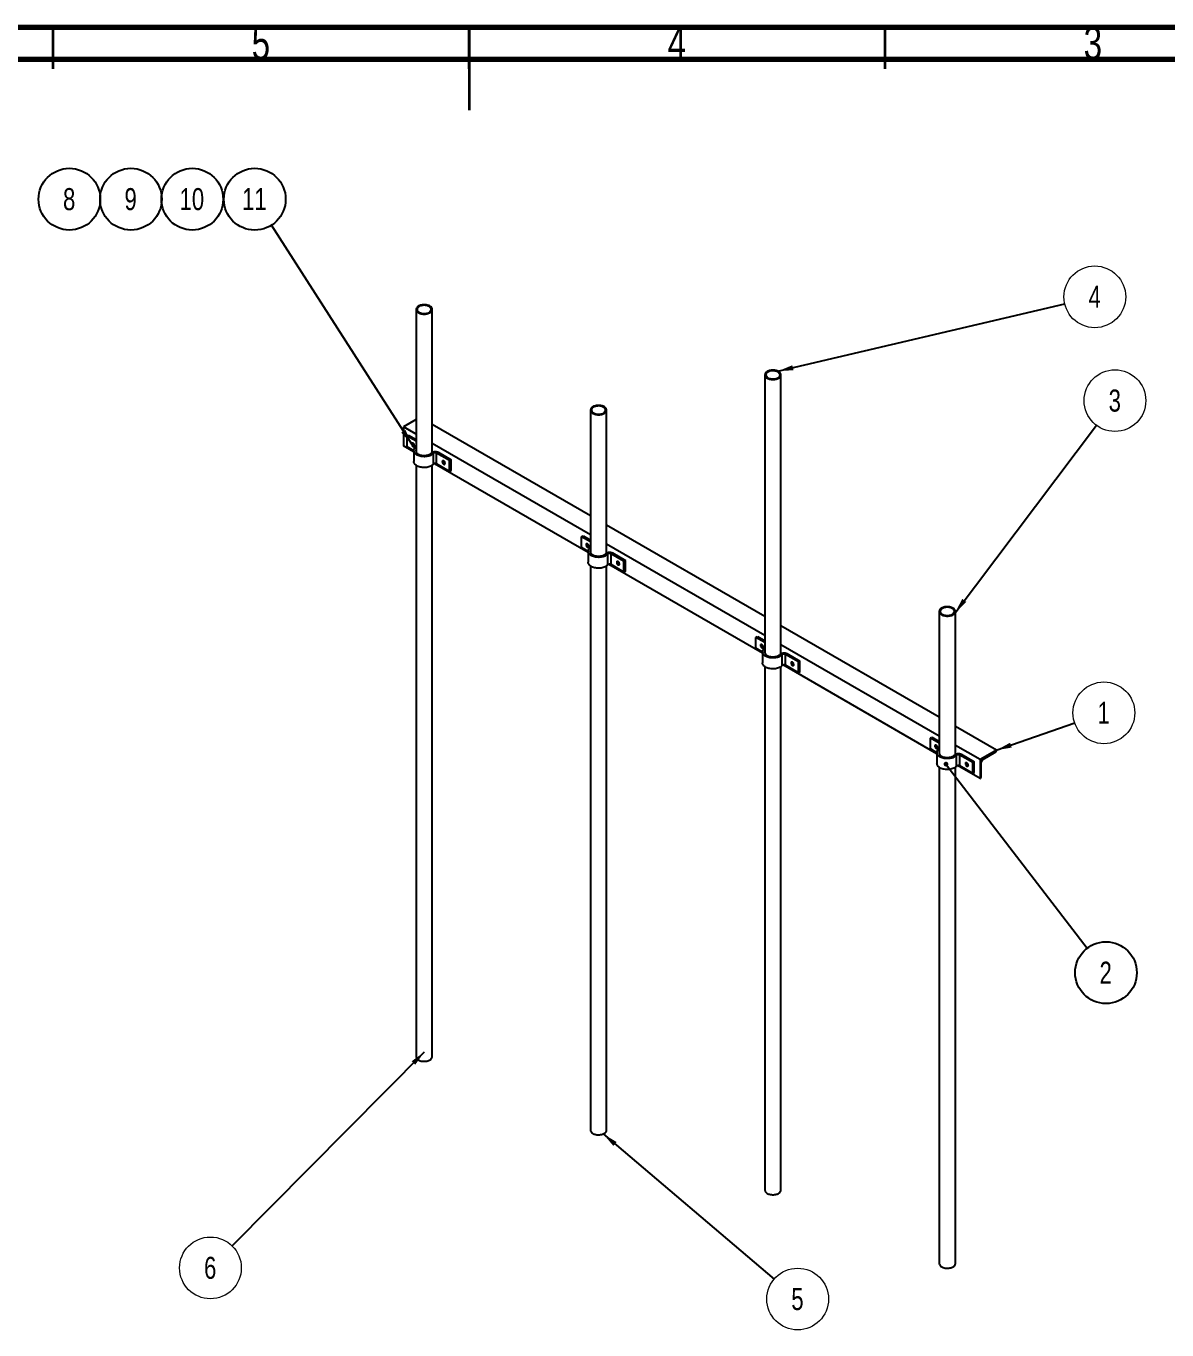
# Model space of a CAD drawing. Header units: millimetres. Extents: x 122 to 2816, y -707 to 556.
# Drawn here: x 2087.4 to 2224.5, y -573.9 to -417.2 of the extents above; entities that cross this region are included whole.
import ezdxf

# ---------------------------------------------------------------- set-up
doc = ezdxf.new("R2010")
doc.units = ezdxf.units.MM
doc.layers.add('FORMAT', color=7, linetype='Continuous')
doc.styles.add('SLDTEXTSTYLE7', font='TXT', dxfattribs={"width": 0.75})
doc.dimstyles.new('SLDDIMSTYLE0', dxfattribs={"dimtxt": 2.5, "dimasz": 1.852083, "dimexe": 0, "dimexo": 0.625, "dimgap": 0, "dimtad": 1, "dimdec": 0, "dimrnd": 1e-09, "dimtxsty": 'Standard', "dimsah": 1, "dimcen": 2.5, "dimazin": 3, "dimtfac": 1.852083, "dimtdec": 0, "dimtmove": 0, "dimatfit": 3, "dimfrac": 2})
doc.dimstyles.new('SLDDIMSTYLE1', dxfattribs={"dimtxt": 2.5, "dimasz": 0.569872, "dimexe": 0, "dimexo": 0.625, "dimgap": 0, "dimtad": 1, "dimdec": 0, "dimrnd": 1e-09, "dimtxsty": 'Standard', "dimblk1": 'DOT', "dimblk2": 'DOT', "dimsah": 1, "dimcen": 2.5, "dimazin": 3, "dimtfac": 0.569872, "dimtdec": 0, "dimtmove": 0, "dimatfit": 3, "dimldrblk": 'DOT', "dimfrac": 2})

# ---------------------------------------------------------------- blocks, each defined once
blk = doc.blocks.new('SW_NOTE_0_193')
at = {"color": 0, "linetype": 'Continuous', "lineweight": 0}
blk.add_circle((3.61, 0.85), 3.71, dxfattribs=at)
at = {"color": 0, "linetype": 'Continuous', "lineweight": 0, "insert": (3.59, 2.18), "char_height": 2.65, "attachment_point": 2, "style": 'SLDTEXTSTYLE7'}
blk.add_mtext('4', dxfattribs=at)
blk = doc.blocks.new('SW_NOTE_0_194')
at = {"color": 0, "linetype": 'Continuous', "lineweight": 0}
blk.add_circle((2.23, 2.96), 3.71, dxfattribs=at)
at = {"color": 0, "linetype": 'Continuous', "lineweight": 0, "insert": (2.21, 4.29), "char_height": 2.65, "attachment_point": 2, "style": 'SLDTEXTSTYLE7'}
blk.add_mtext('3', dxfattribs=at)
blk = doc.blocks.new('SW_NOTE_0_195')
at = {"color": 0, "linetype": 'Continuous', "lineweight": 0}
blk.add_circle((3.5, 1.22), 3.71, dxfattribs=at)
at = {"color": 0, "linetype": 'Continuous', "lineweight": 0, "insert": (3.48, 2.55), "char_height": 2.65, "attachment_point": 2, "style": 'SLDTEXTSTYLE7'}
blk.add_mtext('1', dxfattribs=at)
blk = doc.blocks.new('SW_NOTE_0_196')
at = {"color": 0, "linetype": 'Continuous', "lineweight": 0}
blk.add_circle((2.83, -2.4), 3.71, dxfattribs=at)
at = {"color": 0, "linetype": 'Continuous', "lineweight": 0, "insert": (2.8, -1.07), "char_height": 2.65, "attachment_point": 2, "style": 'SLDTEXTSTYLE7'}
blk.add_mtext('5', dxfattribs=at)
blk = doc.blocks.new('SW_NOTE_0_197')
at = {"color": 0, "linetype": 'Continuous', "lineweight": 0}
blk.add_circle((-2.61, -2.64), 3.71, dxfattribs=at)
at = {"color": 0, "linetype": 'Continuous', "lineweight": 0, "insert": (-2.64, -1.31), "char_height": 2.65, "attachment_point": 2, "style": 'SLDTEXTSTYLE7'}
blk.add_mtext('6', dxfattribs=at)
blk = doc.blocks.new('SW_NOTE_0_198')
at = {"layer": 'FORMAT', "color": 0}
blk.add_circle((-2, 3.12), 3.71, dxfattribs=at)
at = {"layer": 'FORMAT', "color": 0, "insert": (-2.05, 4.45), "char_height": 2.646, "attachment_point": 2, "style": 'SLDTEXTSTYLE7'}
blk.add_mtext('11', dxfattribs=at)
blk = doc.blocks.new('SW_NOTE_0_199')
at = {"layer": 'FORMAT', "color": 0}
blk.add_circle((2.26, -2.94), 3.71, dxfattribs=at)
at = {"layer": 'FORMAT', "color": 0, "insert": (2.23, -1.62), "char_height": 2.65, "attachment_point": 2, "style": 'SLDTEXTSTYLE7'}
blk.add_mtext('2', dxfattribs=at)
blk = doc.blocks.new('_Dot')
at = {"color": 0, "linetype": 'ByBlock', "lineweight": -2}
blk.add_line((-0.5, 0), (-1, 0), dxfattribs=at)
at = {"color": 0, "linetype": 'ByBlock', "const_width": 0.5}
blk.add_lwpolyline([(-0.25, 0, 1), (0.25, 0, 1)], format="xyb", close=True, dxfattribs=at)
blk = doc.blocks.new('SW_NOTE_0_200')
at = {"layer": 'FORMAT', "color": 0}
blk.add_circle((1.95, 2.08), 3.71, dxfattribs=at)
at = {"layer": 'FORMAT', "color": 0, "insert": (1.9, 3.41), "char_height": 2.646, "attachment_point": 2, "style": 'SLDTEXTSTYLE7'}
blk.add_mtext('10', dxfattribs=at)
blk = doc.blocks.new('SW_NOTE_0_201')
at = {"layer": 'FORMAT', "color": 0}
blk.add_circle((0.98, 2.08), 3.71, dxfattribs=at)
at = {"layer": 'FORMAT', "color": 0, "insert": (0.95, 3.41), "char_height": 2.65, "attachment_point": 2, "style": 'SLDTEXTSTYLE7'}
blk.add_mtext('9', dxfattribs=at)
blk = doc.blocks.new('SW_NOTE_0_202')
at = {"layer": 'FORMAT', "color": 0}
blk.add_circle((0.98, 2.08), 3.71, dxfattribs=at)
at = {"layer": 'FORMAT', "color": 0, "insert": (0.95, 3.41), "char_height": 2.65, "attachment_point": 2, "style": 'SLDTEXTSTYLE7'}
blk.add_mtext('8', dxfattribs=at)

msp = doc.modelspace()

# ---------------------------------------------------------------- linework, layer by layer
at = {"color": 7, "linetype": 'Continuous', "lineweight": 70}
for p, q in [((1940.620895, -417.277351), (2340.620895, -417.277351)), ((1945.620895, -421.143826), (2335.023367, -421.143826))]:
    msp.add_line(p, q, dxfattribs=at)
at = {"color": 7, "linetype": 'Continuous', "lineweight": 35}
for p, q in [((2090.620895, -422.277351), (2090.620895, -417.277351)), ((2140.620895, -417.276351), (2140.620895, -427.278351)), ((2140.620895, -422.277351), (2140.620895, -417.277351)), ((2190.620895, -422.277351), (2190.620895, -417.277351))]:
    msp.add_line(p, q, dxfattribs=at)
at = {"color": 7, "linetype": 'Continuous', "lineweight": 25}
for p, q in [((2134.242332, -451.214463), (2134.242332, -468.347765)), ((2136.174332, -468.393001), (2136.174332, -451.214463)), ((2176.159622, -459.081984), (2176.159622, -492.546102)), ((2178.091622, -492.591337), (2178.091622, -459.081984)), ((2155.200977, -463.313632), (2155.200977, -480.446934)), ((2157.132977, -480.492169), (2157.132977, -463.313632)), ((2134.242332, -464.445431), (2132.719316, -465.32465)), ((2134.242332, -466.203868), (2132.719316, -465.32465)), ((2132.719316, -465.32465), (2132.719316, -467.610964)), ((2155.200977, -476.017093), (2136.174332, -465.033245)), ((2133.171864, -466.435071), (2133.34157, -466.337102)), ((2134.242332, -467.053039), (2133.171864, -466.435071)), ((2133.171864, -467.741536), (2133.171864, -466.435071)), ((2133.34157, -466.337102), (2134.242332, -466.857101)), ((2133.968332, -468.332005), (2132.719316, -467.610964)), ((2133.968332, -468.201327), (2133.171864, -467.741536)), ((2133.968332, -468.198512), (2133.968332, -469.504978)), ((2155.200977, -478.303036), (2136.174332, -467.319188)), ((2136.322121, -469.819626), (2136.322121, -468.51316)), ((2138.263033, -469.37414), (2136.707398, -468.476091)), ((2136.707398, -469.782556), (2136.707398, -468.476091)), ((2136.877104, -468.378122), (2138.432739, -469.276171)), ((2134.242332, -469.953796), (2134.242332, -541.033953)), ((2136.174332, -541.033953), (2136.174332, -469.953796)), ((2154.926977, -480.431174), (2136.434199, -469.75552)), ((2138.263033, -470.680605), (2136.707398, -469.782556)), ((2138.432739, -469.276171), (2138.263033, -469.37414)), ((2138.263033, -470.680605), (2138.263033, -469.37414)), ((2138.432739, -470.582636), (2138.432739, -469.276171)), ((2138.432739, -470.582636), (2138.263033, -470.680605)), ((2176.159622, -488.116262), (2157.132977, -477.132413)), ((2154.130509, -478.534239), (2154.300215, -478.43627)), ((2155.200977, -479.152207), (2154.130509, -478.534239)), ((2154.130509, -479.840704), (2154.130509, -478.534239)), ((2154.300215, -478.43627), (2155.200977, -478.956269)), ((2176.159622, -490.402204), (2157.132977, -479.418356)), ((2154.926977, -480.300495), (2154.130509, -479.840704)), ((2154.926977, -480.297681), (2154.926977, -481.604146)), ((2157.280766, -481.918794), (2157.280766, -480.612329)), ((2159.221678, -481.473308), (2157.666043, -480.575259)), ((2157.666043, -481.881725), (2157.666043, -480.575259)), ((2157.835749, -480.47729), (2159.391384, -481.375339)), ((2155.200977, -482.052964), (2155.200977, -549.866958)), ((2157.132977, -549.866958), (2157.132977, -482.052964)), ((2175.885622, -492.530342), (2157.392844, -481.854688)), ((2159.221678, -482.779774), (2157.666043, -481.881725)), ((2159.391384, -481.375339), (2159.221678, -481.473308)), ((2159.221678, -482.779774), (2159.221678, -481.473308)), ((2159.391384, -482.681805), (2159.221678, -482.779774)), ((2159.391384, -482.681805), (2159.391384, -481.375339)), ((2197.118267, -487.511968), (2197.118267, -504.64527)), ((2199.050267, -504.690505), (2199.050267, -487.511968)), ((2197.118267, -500.21543), (2178.091622, -489.231582)), ((2175.089154, -490.633407), (2175.25886, -490.535438)), ((2176.159622, -491.251375), (2175.089154, -490.633407)), ((2175.089154, -491.939873), (2175.089154, -490.633407)), ((2175.885622, -492.399663), (2175.089154, -491.939873)), ((2175.25886, -490.535438), (2176.159622, -491.055437)), ((2197.118267, -502.501373), (2178.091622, -491.517524)), ((2175.885622, -492.396849), (2175.885622, -493.703314)), ((2178.239411, -494.017962), (2178.239411, -492.711497)), ((2180.180323, -493.572476), (2178.624688, -492.674428)), ((2178.624688, -493.980893), (2178.624688, -492.674428)), ((2178.794394, -492.576459), (2180.350029, -493.474507)), ((2180.350029, -493.474507), (2180.180323, -493.572476)), ((2180.180323, -494.878942), (2180.180323, -493.572476)), ((2180.350029, -494.780973), (2180.350029, -493.474507)), ((2176.159622, -494.152132), (2176.159622, -557.066881)), ((2178.091622, -557.066881), (2178.091622, -494.152132)), ((2196.844267, -504.62951), (2178.351489, -493.953857)), ((2180.180323, -494.878942), (2178.624688, -493.980893)), ((2180.350029, -494.780973), (2180.180323, -494.878942)), ((2203.99568, -504.185676), (2199.050267, -501.33075)), ((2196.047799, -502.732575), (2196.217505, -502.634606)), ((2197.118267, -503.350543), (2196.047799, -502.732575)), ((2196.047799, -504.039041), (2196.047799, -502.732575)), ((2196.217505, -502.634606), (2197.118267, -503.154605)), ((2196.844267, -504.498832), (2196.047799, -504.039041)), ((2196.844267, -504.496017), (2196.844267, -505.802482)), ((2202.015781, -505.328647), (2199.050267, -503.616692)), ((2203.99568, -504.185676), (2202.015781, -505.328647)), ((2202.355192, -505.296017), (2203.910827, -504.397968)), ((2203.99568, -504.250999), (2203.99568, -504.185676)), ((2199.198056, -506.11713), (2199.198056, -504.810665)), ((2202.015781, -507.614961), (2199.310134, -506.053025)), ((2201.138968, -505.671645), (2199.583333, -504.773596)), ((2199.583333, -506.080061), (2199.583333, -504.773596)), ((2201.138968, -506.97811), (2199.583333, -506.080061)), ((2199.753039, -504.675627), (2201.308674, -505.573676)), ((2201.308674, -505.573676), (2201.138968, -505.671645)), ((2201.138968, -506.97811), (2201.138968, -505.671645)), ((2201.308674, -506.880141), (2201.308674, -505.573676)), ((2202.015781, -505.328647), (2202.015781, -507.614961)), ((2202.157202, -507.435336), (2202.157202, -505.638946)), ((2197.118267, -506.2513), (2197.118267, -565.899886)), ((2199.050267, -565.899886), (2199.050267, -506.2513)), ((2201.308674, -506.880141), (2201.138968, -506.97811)), ((2202.015781, -507.614961), (2202.072349, -507.582305))]:
    msp.add_line(p, q, dxfattribs=at)
at = {"color": 7, "linetype": 'Continuous', "lineweight": 25, "flags": 128}
for points in [[(2135.193376, -451.772057), (2135.30991, -451.769032), (2135.424962, -451.75792), (2135.536856, -451.738884), (2135.643958, -451.7122), (2135.744709, -451.678258), (2135.837637, -451.637553), (2135.921389, -451.590678), (2135.994743, -451.538318), (2136.05663, -451.481235), (2136.106146, -451.420261), (2136.14257, -451.356287), (2136.165371, -451.290244), (2136.174216, -451.223097), (2136.168976, -451.155824), (2136.149728, -451.089405), (2136.116753, -451.024811), (2136.07053, -450.962982), (2136.011735, -450.90482), (2135.941224, -450.851173), (2135.860026, -450.802824), (2135.769325, -450.760478), (2135.670443, -450.724751), (2135.564823, -450.696166), (2135.454004, -450.675139), (2135.339603, -450.661976), (2135.223287, -450.65687), (2135.106754, -450.659895), (2134.991701, -450.671007), (2134.879808, -450.690043), (2134.772705, -450.716727), (2134.671955, -450.750669), (2134.579026, -450.791374), (2134.495274, -450.838249), (2134.42192, -450.890609), (2134.360034, -450.947692), (2134.310518, -451.008666), (2134.274094, -451.07264), (2134.251293, -451.138682), (2134.242448, -451.20583), (2134.247687, -451.273103), (2134.266935, -451.339522), (2134.299911, -451.404116), (2134.346134, -451.465945), (2134.404929, -451.524107), (2134.47544, -451.577754), (2134.556638, -451.626103), (2134.647339, -451.668449), (2134.746221, -451.704175), (2134.851841, -451.732761), (2134.96266, -451.753788), (2135.077061, -451.76695), (2135.193376, -451.772057)], [(2135.195092, -451.708101), (2135.304548, -451.705025), (2135.412424, -451.693895), (2135.516949, -451.674892), (2135.616407, -451.64833), (2135.709164, -451.614643), (2135.793697, -451.574385), (2135.868619, -451.528217), (2135.932699, -451.476897), (2135.984884, -451.421269), (2136.024319, -451.362244), (2136.050355, -451.300793), (2136.062566, -451.237925), (2136.060749, -451.174671), (2136.044936, -451.11207), (2136.015386, -451.051151), (2135.972585, -450.992914), (2135.917234, -450.938314), (2135.850243, -450.888249), (2135.772712, -450.84354), (2135.685914, -450.804922), (2135.591274, -450.773028), (2135.490346, -450.748383), (2135.384787, -450.73139), (2135.276331, -450.72233), (2135.166758, -450.721351), (2135.057868, -450.728468), (2134.951449, -450.743566), (2134.849248, -450.766395), (2134.752943, -450.796582), (2134.664115, -450.833631), (2134.584223, -450.876933), (2134.514579, -450.925777), (2134.456327, -450.979361), (2134.410422, -451.036805), (2134.37762, -451.097167), (2134.358457, -451.159455), (2134.353249, -451.222646), (2134.362082, -451.285703), (2134.38481, -451.34759), (2134.421061, -451.40729), (2134.470238, -451.463825), (2134.531535, -451.516266), (2134.603945, -451.56375), (2134.686278, -451.6055), (2134.777184, -451.640828), (2134.87517, -451.669156), (2134.978625, -451.690018), (2135.085853, -451.703071), (2135.195092, -451.708101)], [(2176.531295, -459.521607), (2176.62742, -459.559757), (2176.730811, -459.590941), (2176.839959, -459.614703), (2176.953273, -459.630696), (2177.0691, -459.638688), (2177.185751, -459.638562), (2177.301525, -459.63032), (2177.414734, -459.614082), (2177.523727, -459.590085), (2177.626915, -459.558678), (2177.722793, -459.52032), (2177.809963, -459.475571), (2177.887154, -459.425082), (2177.95324, -459.369589), (2178.007257, -459.309903), (2178.048418, -459.246893), (2178.076123, -459.181479), (2178.089967, -459.114613), (2178.089749, -459.047272), (2178.075471, -458.980437), (2178.047343, -458.915083), (2178.005774, -458.852162), (2177.951371, -458.792593), (2177.884926, -458.737244), (2177.807408, -458.686922), (2177.719949, -458.642361), (2177.623823, -458.60421), (2177.520433, -458.573027), (2177.411285, -458.549265), (2177.297971, -458.533271), (2177.182144, -458.525279), (2177.065493, -458.525405), (2176.949719, -458.533647), (2176.83651, -458.549885), (2176.727516, -458.573883), (2176.624328, -458.605289), (2176.52845, -458.643647), (2176.44128, -458.688397), (2176.36409, -458.738886), (2176.298004, -458.794378), (2176.243987, -458.854064), (2176.202826, -458.917074), (2176.175121, -458.982489), (2176.161277, -459.049354), (2176.161495, -459.116695), (2176.175772, -459.18353), (2176.203901, -459.248885), (2176.24547, -459.311805), (2176.299873, -459.371374), (2176.366318, -459.426723), (2176.443835, -459.477046), (2176.531295, -459.521607)], [(2176.599464, -459.471182), (2176.689996, -459.506829), (2176.787682, -459.535499), (2176.890916, -459.556724), (2176.998005, -459.570152), (2177.107188, -459.575565), (2177.216675, -459.572874), (2177.324666, -459.562122), (2177.429389, -459.543486), (2177.529125, -459.517273), (2177.622234, -459.483912), (2177.70719, -459.443951), (2177.782596, -459.398047), (2177.847214, -459.346953), (2177.899984, -459.291508), (2177.940039, -459.232623), (2177.966722, -459.171264), (2177.979593, -459.10844), (2177.978442, -459.045181), (2177.963288, -458.982526), (2177.93438, -458.921504), (2177.892192, -458.863118), (2177.837416, -458.808325), (2177.770953, -458.758026), (2177.693894, -458.713046), (2177.607504, -458.674124), (2177.513201, -458.641899), (2177.412534, -458.6169), (2177.307156, -458.599538), (2177.198798, -458.590098), (2177.089237, -458.588734), (2176.980274, -458.59547), (2176.873698, -458.610194), (2176.771259, -458.632665), (2176.674638, -458.662513), (2176.585422, -458.69925), (2176.505076, -458.742271), (2176.43492, -458.79087), (2176.376104, -458.844249), (2176.329596, -458.901531), (2176.296159, -458.961777), (2176.276341, -459.023996), (2176.270469, -459.087168), (2176.278638, -459.150254), (2176.300715, -459.21222), (2176.336336, -459.272047), (2176.384918, -459.328753), (2176.445662, -459.381407), (2176.517571, -459.429145), (2176.599464, -459.471182)], [(2156.728317, -463.767474), (2156.818986, -463.725105), (2156.900147, -463.676735), (2156.970617, -463.62307), (2157.029368, -463.564893), (2157.075543, -463.503052), (2157.108469, -463.438449), (2157.127666, -463.372026), (2157.132854, -463.304751), (2157.123958, -463.237606), (2157.101106, -463.17157), (2157.064633, -463.107605), (2157.01507, -463.046644), (2156.95314, -462.989577), (2156.879746, -462.937235), (2156.795958, -462.890381), (2156.702998, -462.8497), (2156.602222, -462.815784), (2156.495099, -462.789128), (2156.383191, -462.77012), (2156.26813, -462.759038), (2156.151594, -462.756042), (2156.035283, -462.761178), (2155.920892, -462.77437), (2155.810089, -462.795426), (2155.704491, -462.824038), (2155.605636, -462.859789), (2155.514968, -462.902159), (2155.433807, -462.950529), (2155.363337, -463.004193), (2155.304586, -463.06237), (2155.258411, -463.124211), (2155.225485, -463.188814), (2155.206287, -463.255237), (2155.201099, -463.322512), (2155.209996, -463.389657), (2155.232847, -463.455694), (2155.26932, -463.519659), (2155.318883, -463.580619), (2155.380814, -463.637687), (2155.454208, -463.690029), (2155.537996, -463.736882), (2155.630956, -463.777563), (2155.731732, -463.811479), (2155.838855, -463.838136), (2155.950763, -463.857144), (2156.065824, -463.868226), (2156.182359, -463.871221), (2156.298671, -463.866085), (2156.413062, -463.852893), (2156.523865, -463.831838), (2156.629463, -463.803226), (2156.728317, -463.767474)], [(2156.663932, -463.715418), (2156.748853, -463.675434), (2156.82422, -463.629508), (2156.888795, -463.578396), (2156.941518, -463.522936), (2156.981523, -463.46404), (2157.008153, -463.402673), (2157.02097, -463.339845), (2157.019766, -463.276586), (2157.004558, -463.213936), (2156.975598, -463.152923), (2156.93336, -463.094548), (2156.878538, -463.039771), (2156.812032, -462.989491), (2156.734935, -462.944533), (2156.648511, -462.905635), (2156.554181, -462.873437), (2156.453493, -462.848467), (2156.3481, -462.831135), (2156.239733, -462.821725), (2156.130172, -462.820393), (2156.021215, -462.827159), (2155.914651, -462.841913), (2155.812231, -462.864413), (2155.715635, -462.89429), (2155.626451, -462.931051), (2155.546142, -462.974095), (2155.476027, -463.022714), (2155.417257, -463.076109), (2155.370798, -463.133405), (2155.337412, -463.19366), (2155.317647, -463.255885), (2155.311829, -463.319059), (2155.320051, -463.382143), (2155.342181, -463.444102), (2155.377853, -463.503919), (2155.426483, -463.560611), (2155.487272, -463.613248), (2155.559222, -463.660965), (2155.64115, -463.702979), (2155.731713, -463.7386), (2155.829423, -463.767243), (2155.932676, -463.788438), (2156.039776, -463.801837), (2156.148964, -463.807219), (2156.258448, -463.804496), (2156.36643, -463.793713), (2156.471138, -463.775048), (2156.570851, -463.748806), (2156.663932, -463.715418)], [(2133.878971, -467.300538), (2133.836767, -467.282331), (2133.797215, -467.277581), (2133.7628, -467.286587), (2133.735684, -467.308784), (2133.717571, -467.342775), (2133.7096, -467.386427), (2133.712271, -467.436995), (2133.725417, -467.491302), (2133.748211, -467.545937), (2133.779221, -467.597466), (2133.816498, -467.642651), (2133.857701, -467.678653), (2133.900241, -467.703211), (2133.941444, -467.71478), (2133.978722, -467.712635), (2134.009732, -467.69691), (2134.032525, -467.668592), (2134.045671, -467.629462), (2134.048342, -467.581978), (2134.040371, -467.529124), (2134.022258, -467.47422), (2133.995143, -467.420716), (2133.960727, -467.371975), (2133.921175, -467.331058), (2133.878971, -467.300538)], [(2136.322121, -468.51316), (2136.256461, -468.581017), (2136.178444, -468.644365), (2136.08899, -468.702456), (2135.989153, -468.754605), (2135.88011, -468.800198), (2135.763148, -468.838698), (2135.639644, -468.86965), (2135.511055, -468.892689), (2135.378897, -468.907545), (2135.244728, -468.914041), (2135.11013, -468.912101), (2134.97669, -468.901748), (2134.845981, -468.883104), (2134.719544, -468.856389), (2134.59887, -468.821918), (2134.485381, -468.780097), (2134.380415, -468.731419), (2134.28521, -468.676459), (2134.200889, -468.615863), (2134.128445, -468.550347), (2134.068733, -468.480684), (2134.022456, -468.407693), (2133.99016, -468.332236), (2133.972226, -468.255203), (2133.968866, -468.177501), (2133.980119, -468.100047), (2134.005852, -468.023754), (2134.045761, -467.949521), (2134.099378, -467.878224), (2134.166068, -467.810703), (2134.242332, -467.749694)], [(2134.242332, -468.049259), (2134.221938, -468.103607), (2134.209405, -468.171776), (2134.210958, -468.240322), (2134.226575, -468.308279), (2134.256036, -468.374688), (2134.298926, -468.438612), (2134.354639, -468.499151), (2134.422391, -468.55545), (2134.501225, -468.606716), (2134.59003, -468.652226), (2134.687554, -468.691338), (2134.792422, -468.723501), (2134.903154, -468.748261), (2135.01819, -468.765268), (2135.135907, -468.774284), (2135.254646, -468.775181), (2135.372731, -468.767945), (2135.488498, -468.752681), (2135.600314, -468.729601), (2135.706603, -468.699033), (2135.805866, -468.661407), (2135.896703, -468.617253), (2135.977832, -468.567195), (2136.048111, -468.511938), (2136.106549, -468.452261)], [(2136.106549, -468.452261), (2136.149254, -468.411274), (2136.203533, -468.375137), (2136.267768, -468.344926), (2136.340046, -468.321543), (2136.418212, -468.305684), (2136.499939, -468.29782), (2136.58279, -468.298188), (2136.664297, -468.306774), (2136.742033, -468.323325), (2136.81368, -468.347346), (2136.877104, -468.378122)], [(2136.322121, -469.819626), (2136.256461, -469.887483), (2136.178444, -469.95083), (2136.08899, -470.008921), (2135.989153, -470.06107), (2135.88011, -470.106664), (2135.763148, -470.145163), (2135.639644, -470.176115), (2135.511055, -470.199155), (2135.378897, -470.21401), (2135.244728, -470.220506), (2135.11013, -470.218566), (2134.97669, -470.208213), (2134.845981, -470.189569), (2134.719544, -470.162854), (2134.59887, -470.128383), (2134.485381, -470.086562), (2134.380415, -470.037884), (2134.28521, -469.982924), (2134.200889, -469.922329), (2134.128445, -469.856813), (2134.068733, -469.787149), (2134.022456, -469.714158), (2133.99016, -469.638701), (2133.972226, -469.561668), (2133.968332, -469.504978)], [(2137.555926, -469.423199), (2137.513722, -469.404992), (2137.47417, -469.400242), (2137.439755, -469.409248), (2137.412639, -469.431445), (2137.394527, -469.465437), (2137.386556, -469.509088), (2137.389227, -469.559656), (2137.402372, -469.613964), (2137.425166, -469.668598), (2137.456176, -469.720127), (2137.493454, -469.765312), (2137.534657, -469.801314), (2137.577196, -469.825872), (2137.618399, -469.837442), (2137.655677, -469.835296), (2137.686687, -469.819571), (2137.709481, -469.791253), (2137.722626, -469.752123), (2137.725297, -469.704639), (2137.717326, -469.651785), (2137.699214, -469.596881), (2137.672098, -469.543377), (2137.637683, -469.494636), (2137.59813, -469.453719), (2137.555926, -469.423199)], [(2154.837616, -479.399706), (2154.795412, -479.381499), (2154.75586, -479.376749), (2154.721445, -479.385756), (2154.694329, -479.407952), (2154.676216, -479.441944), (2154.668245, -479.485595), (2154.670916, -479.536163), (2154.684062, -479.590471), (2154.706856, -479.645105), (2154.737866, -479.696634), (2154.775143, -479.741819), (2154.816346, -479.777821), (2154.858886, -479.802379), (2154.900089, -479.813949), (2154.937367, -479.811803), (2154.968377, -479.796078), (2154.99117, -479.767761), (2155.004316, -479.72863), (2155.006987, -479.681146), (2154.999016, -479.628292), (2154.980903, -479.573388), (2154.953788, -479.519884), (2154.919372, -479.471143), (2154.87982, -479.430227), (2154.837616, -479.399706)], [(2157.280766, -480.612329), (2157.215106, -480.680186), (2157.137089, -480.743533), (2157.047635, -480.801624), (2156.947798, -480.853773), (2156.838755, -480.899367), (2156.721793, -480.937866), (2156.598289, -480.968818), (2156.4697, -480.991858), (2156.337542, -481.006713), (2156.203373, -481.013209), (2156.068775, -481.011269), (2155.935335, -481.000916), (2155.804626, -480.982272), (2155.678189, -480.955557), (2155.557515, -480.921086), (2155.444026, -480.879265), (2155.33906, -480.830587), (2155.243855, -480.775627), (2155.159534, -480.715031), (2155.08709, -480.649516), (2155.027378, -480.579852), (2154.981101, -480.506861), (2154.948805, -480.431404), (2154.930871, -480.354371), (2154.927511, -480.276669), (2154.938764, -480.199215), (2154.964497, -480.122922), (2155.004406, -480.048689), (2155.058023, -479.977392), (2155.124713, -479.909871), (2155.200977, -479.848862)], [(2155.200977, -480.148427), (2155.180583, -480.202775), (2155.16805, -480.270944), (2155.169603, -480.33949), (2155.18522, -480.407447), (2155.214681, -480.473856), (2155.257571, -480.53778), (2155.313284, -480.598319), (2155.381036, -480.654618), (2155.45987, -480.705885), (2155.548675, -480.751395), (2155.646199, -480.790507), (2155.751067, -480.822669), (2155.861799, -480.847429), (2155.976835, -480.864437), (2156.094552, -480.873452), (2156.213291, -480.874349), (2156.331376, -480.867114), (2156.447143, -480.851849), (2156.558959, -480.82877), (2156.665248, -480.798201), (2156.764511, -480.760575), (2156.855348, -480.716421), (2156.936477, -480.666363), (2157.006756, -480.611106), (2157.065194, -480.551429)], [(2157.065194, -480.551429), (2157.107899, -480.510442), (2157.162178, -480.474305), (2157.226413, -480.444095), (2157.298691, -480.420711), (2157.376857, -480.404852), (2157.458584, -480.396989), (2157.541435, -480.397356), (2157.622942, -480.405943), (2157.700678, -480.422493), (2157.772325, -480.446514), (2157.835749, -480.47729)], [(2157.280766, -481.918794), (2157.215106, -481.986651), (2157.137089, -482.049998), (2157.047635, -482.108089), (2156.947798, -482.160239), (2156.838755, -482.205832), (2156.721793, -482.244331), (2156.598289, -482.275283), (2156.4697, -482.298323), (2156.337542, -482.313178), (2156.203373, -482.319674), (2156.068775, -482.317734), (2155.935335, -482.307381), (2155.804626, -482.288738), (2155.678189, -482.262023), (2155.557515, -482.227551), (2155.444026, -482.18573), (2155.33906, -482.137053), (2155.243855, -482.082092), (2155.159534, -482.021497), (2155.08709, -481.955981), (2155.027378, -481.886317), (2154.981101, -481.813326), (2154.948805, -481.73787), (2154.930871, -481.660836), (2154.926977, -481.604146)], [(2158.514571, -481.522367), (2158.472367, -481.50416), (2158.432815, -481.49941), (2158.3984, -481.508417), (2158.371284, -481.530613), (2158.353172, -481.564605), (2158.345201, -481.608256), (2158.347872, -481.658824), (2158.361017, -481.713132), (2158.383811, -481.767766), (2158.414821, -481.819295), (2158.452099, -481.86448), (2158.493302, -481.900483), (2158.535841, -481.92504), (2158.577044, -481.93661), (2158.614322, -481.934464), (2158.645332, -481.918739), (2158.668126, -481.890422), (2158.681271, -481.851292), (2158.683942, -481.803807), (2158.675971, -481.750953), (2158.657859, -481.696049), (2158.630743, -481.642545), (2158.596328, -481.593804), (2158.556775, -481.552888), (2158.514571, -481.522367)], [(2197.158936, -487.351862), (2197.132253, -487.417418), (2197.119452, -487.484352), (2197.12072, -487.55169), (2197.13604, -487.618448), (2197.165186, -487.683653), (2197.207735, -487.746355), (2197.263065, -487.805639), (2197.330371, -487.860641), (2197.40867, -487.910558), (2197.49682, -487.954663), (2197.593537, -487.992312), (2197.69741, -488.022957), (2197.806924, -488.04615), (2197.920483, -488.061554), (2198.036429, -488.068944), (2198.153074, -488.068212), (2198.268715, -488.059368), (2198.381666, -488.042542), (2198.490281, -488.017979), (2198.592975, -487.986038), (2198.688251, -487.947183), (2198.774719, -487.901982), (2198.851119, -487.851094), (2198.916337, -487.79526), (2198.969421, -487.735296), (2199.009598, -487.672075), (2199.036281, -487.606519), (2199.049082, -487.539584), (2199.047813, -487.472247), (2199.032494, -487.405489), (2199.003348, -487.340283), (2198.960799, -487.277581), (2198.905469, -487.218297), (2198.838163, -487.163296), (2198.759864, -487.113379), (2198.671713, -487.069274), (2198.574996, -487.031624), (2198.471124, -487.000979), (2198.361609, -486.977786), (2198.248051, -486.962382), (2198.132104, -486.954992), (2198.01546, -486.955725), (2197.899819, -486.964568), (2197.786867, -486.981394), (2197.678253, -487.005957), (2197.575559, -487.037898), (2197.480283, -487.076753), (2197.393815, -487.121954), (2197.317415, -487.172842), (2197.252197, -487.228676), (2197.199113, -487.28864), (2197.158936, -487.351862)], [(2197.265071, -487.370226), (2197.240399, -487.431864), (2197.229583, -487.494818), (2197.232801, -487.558053), (2197.25, -487.620531), (2197.280897, -487.681227), (2197.324986, -487.739144), (2197.381543, -487.79333), (2197.449638, -487.842897), (2197.528153, -487.887029), (2197.6158, -487.925004), (2197.711139, -487.956196), (2197.812605, -487.980094), (2197.918532, -487.996305), (2198.02718, -488.004563), (2198.136765, -488.004733), (2198.245488, -487.996812), (2198.351564, -487.98093), (2198.453251, -487.957348), (2198.54888, -487.926452), (2198.636879, -487.88875), (2198.715804, -487.844862), (2198.78436, -487.795508), (2198.84142, -487.741498), (2198.886048, -487.683719), (2198.917511, -487.62312), (2198.935291, -487.560695), (2198.939098, -487.497471), (2198.928869, -487.434485), (2198.904771, -487.372771), (2198.8672, -487.313343), (2198.816774, -487.257176), (2198.75432, -487.205192), (2198.680864, -487.158246), (2198.597612, -487.117108), (2198.50593, -487.082454), (2198.407325, -487.054852), (2198.303416, -487.034756), (2198.195907, -487.022496), (2198.086566, -487.018273), (2197.977187, -487.022157), (2197.869566, -487.034083), (2197.765471, -487.053856), (2197.66661, -487.081151), (2197.574607, -487.115521), (2197.490973, -487.156399), (2197.417081, -487.203117), (2197.354143, -487.254905), (2197.303195, -487.310915), (2197.265071, -487.370226)], [(2175.796261, -491.498874), (2175.754057, -491.480667), (2175.714505, -491.475917), (2175.68009, -491.484924), (2175.652974, -491.50712), (2175.634861, -491.541112), (2175.62689, -491.584763), (2175.629561, -491.635331), (2175.642707, -491.689639), (2175.665501, -491.744273), (2175.696511, -491.795802), (2175.733788, -491.840987), (2175.774991, -491.87699), (2175.817531, -491.901547), (2175.858734, -491.913117), (2175.896012, -491.910972), (2175.927022, -491.895246), (2175.949815, -491.866929), (2175.962961, -491.827799), (2175.965632, -491.780315), (2175.957661, -491.72746), (2175.939548, -491.672556), (2175.912433, -491.619053), (2175.878017, -491.570311), (2175.838465, -491.529395), (2175.796261, -491.498874)], [(2178.239411, -492.711497), (2178.173751, -492.779354), (2178.095734, -492.842701), (2178.00628, -492.900792), (2177.906443, -492.952941), (2177.7974, -492.998535), (2177.680438, -493.037034), (2177.556934, -493.067986), (2177.428345, -493.091026), (2177.296187, -493.105881), (2177.162018, -493.112377), (2177.02742, -493.110437), (2176.89398, -493.100084), (2176.763271, -493.08144), (2176.636834, -493.054725), (2176.51616, -493.020254), (2176.402671, -492.978433), (2176.297705, -492.929756), (2176.2025, -492.874795), (2176.118179, -492.8142), (2176.045735, -492.748684), (2175.986023, -492.67902), (2175.939746, -492.606029), (2175.90745, -492.530573), (2175.889516, -492.453539), (2175.886156, -492.375837), (2175.897409, -492.298383), (2175.923142, -492.22209), (2175.963051, -492.147858), (2176.016668, -492.07656), (2176.083358, -492.009039), (2176.159622, -491.948031)], [(2176.159622, -492.247596), (2176.139228, -492.301943), (2176.126695, -492.370112), (2176.128248, -492.438659), (2176.143865, -492.506615), (2176.173326, -492.573024), (2176.216216, -492.636948), (2176.271929, -492.697487), (2176.339681, -492.753787), (2176.418515, -492.805053), (2176.50732, -492.850563), (2176.604844, -492.889675), (2176.709712, -492.921838), (2176.820444, -492.946597), (2176.93548, -492.963605), (2177.053197, -492.97262), (2177.171936, -492.973517), (2177.290021, -492.966282), (2177.405788, -492.951017), (2177.517604, -492.927938), (2177.623893, -492.897369), (2177.723156, -492.859743), (2177.813993, -492.81559), (2177.895122, -492.765531), (2177.965401, -492.710274), (2178.023839, -492.650597)], [(2178.023839, -492.650597), (2178.066544, -492.60961), (2178.120823, -492.573473), (2178.185058, -492.543263), (2178.257336, -492.51988), (2178.335502, -492.50402), (2178.417229, -492.496157), (2178.50008, -492.496524), (2178.581587, -492.505111), (2178.659323, -492.521661), (2178.73097, -492.545683), (2178.794394, -492.576459)], [(2179.473216, -493.621535), (2179.431012, -493.603328), (2179.39146, -493.598578), (2179.357045, -493.607585), (2179.329929, -493.629781), (2179.311817, -493.663773), (2179.303846, -493.707424), (2179.306517, -493.757992), (2179.319662, -493.8123), (2179.342456, -493.866935), (2179.373466, -493.918463), (2179.410744, -493.963648), (2179.451947, -493.999651), (2179.494486, -494.024208), (2179.535689, -494.035778), (2179.572967, -494.033633), (2179.603977, -494.017907), (2179.626771, -493.98959), (2179.639916, -493.95046), (2179.642587, -493.902976), (2179.634616, -493.850121), (2179.616504, -493.795217), (2179.589388, -493.741714), (2179.554973, -493.692972), (2179.51542, -493.652056), (2179.473216, -493.621535)], [(2178.239411, -494.017962), (2178.173751, -494.085819), (2178.095734, -494.149166), (2178.00628, -494.207257), (2177.906443, -494.259407), (2177.7974, -494.305), (2177.680438, -494.3435), (2177.556934, -494.374452), (2177.428345, -494.397491), (2177.296187, -494.412346), (2177.162018, -494.418842), (2177.02742, -494.416903), (2176.89398, -494.40655), (2176.763271, -494.387906), (2176.636834, -494.361191), (2176.51616, -494.32672), (2176.402671, -494.284899), (2176.297705, -494.236221), (2176.2025, -494.18126), (2176.118179, -494.120665), (2176.045735, -494.055149), (2175.986023, -493.985485), (2175.939746, -493.912495), (2175.90745, -493.837038), (2175.889516, -493.760005), (2175.885622, -493.703314)], [(2196.754906, -503.598042), (2196.712702, -503.579835), (2196.67315, -503.575086), (2196.638735, -503.584092), (2196.611619, -503.606288), (2196.593506, -503.64028), (2196.585535, -503.683931), (2196.588206, -503.7345), (2196.601352, -503.788807), (2196.624146, -503.843442), (2196.655156, -503.89497), (2196.692433, -503.940155), (2196.733636, -503.976158), (2196.776176, -504.000715), (2196.817379, -504.012285), (2196.854657, -504.01014), (2196.885667, -503.994414), (2196.90846, -503.966097), (2196.921606, -503.926967), (2196.924277, -503.879483), (2196.916306, -503.826628), (2196.898193, -503.771724), (2196.871078, -503.718221), (2196.836662, -503.669479), (2196.79711, -503.628563), (2196.754906, -503.598042)], [(2199.198056, -504.810665), (2199.132396, -504.878522), (2199.054379, -504.941869), (2198.964925, -504.99996), (2198.865088, -505.05211), (2198.756045, -505.097703), (2198.639083, -505.136203), (2198.515579, -505.167155), (2198.38699, -505.190194), (2198.254832, -505.205049), (2198.120663, -505.211545), (2197.986065, -505.209605), (2197.852625, -505.199253), (2197.721916, -505.180609), (2197.595479, -505.153894), (2197.474805, -505.119422), (2197.361316, -505.077601), (2197.25635, -505.028924), (2197.161145, -504.973963), (2197.076824, -504.913368), (2197.00438, -504.847852), (2196.944668, -504.778188), (2196.898391, -504.705198), (2196.866095, -504.629741), (2196.848161, -504.552707), (2196.844801, -504.475006), (2196.856054, -504.397552), (2196.881787, -504.321259), (2196.921696, -504.247026), (2196.975313, -504.175729), (2197.042003, -504.108208), (2197.118267, -504.047199)], [(2197.118267, -504.346764), (2197.097873, -504.401111), (2197.08534, -504.469281), (2197.086893, -504.537827), (2197.10251, -504.605783), (2197.131971, -504.672192), (2197.174861, -504.736117), (2197.230574, -504.796655), (2197.298326, -504.852955), (2197.37716, -504.904221), (2197.465965, -504.949731), (2197.563489, -504.988843), (2197.668357, -505.021006), (2197.779089, -505.045765), (2197.894125, -505.062773), (2198.011842, -505.071789), (2198.130581, -505.072685), (2198.248666, -505.06545), (2198.364433, -505.050185), (2198.476249, -505.027106), (2198.582538, -504.996538), (2198.681801, -504.958911), (2198.772638, -504.914758), (2198.853767, -504.8647), (2198.924046, -504.809442), (2198.982484, -504.749765)], [(2198.982484, -504.749765), (2199.025189, -504.708778), (2199.079468, -504.672641), (2199.143703, -504.642431), (2199.215981, -504.619048), (2199.294147, -504.603188), (2199.375874, -504.595325), (2199.458725, -504.595692), (2199.540232, -504.604279), (2199.617968, -504.62083), (2199.689615, -504.644851), (2199.753039, -504.675627)], [(2199.198056, -506.11713), (2199.132396, -506.184987), (2199.054379, -506.248335), (2198.964925, -506.306426), (2198.865088, -506.358575), (2198.756045, -506.404168), (2198.639083, -506.442668), (2198.515579, -506.47362), (2198.38699, -506.496659), (2198.254832, -506.511515), (2198.120663, -506.518011), (2197.986065, -506.516071), (2197.852625, -506.505718), (2197.721916, -506.487074), (2197.595479, -506.460359), (2197.474805, -506.425888), (2197.361316, -506.384067), (2197.25635, -506.335389), (2197.161145, -506.280429), (2197.076824, -506.219833), (2197.00438, -506.154317), (2196.944668, -506.084653), (2196.898391, -506.011663), (2196.866095, -505.936206), (2196.848161, -505.859173), (2196.844267, -505.802482)], [(2200.431861, -505.720703), (2200.389657, -505.702496), (2200.350105, -505.697747), (2200.31569, -505.706753), (2200.288574, -505.728949), (2200.270462, -505.762941), (2200.262491, -505.806593), (2200.265162, -505.857161), (2200.278307, -505.911468), (2200.301101, -505.966103), (2200.332111, -506.017631), (2200.369389, -506.062817), (2200.410592, -506.098819), (2200.453131, -506.123377), (2200.494334, -506.134946), (2200.531612, -506.132801), (2200.562622, -506.117076), (2200.585416, -506.088758), (2200.598561, -506.049628), (2200.601232, -506.002144), (2200.593261, -505.949289), (2200.575149, -505.894385), (2200.548033, -505.840882), (2200.513618, -505.792141), (2200.474065, -505.751224), (2200.431861, -505.720703)], [(2134.242332, -541.033953), (2134.247687, -541.092593), (2134.266935, -541.159011), (2134.299911, -541.223605), (2134.346134, -541.285435), (2134.404929, -541.343596), (2134.47544, -541.397243), (2134.556638, -541.445592), (2134.647339, -541.487938), (2134.746221, -541.523665), (2134.851841, -541.55225), (2134.96266, -541.573277), (2135.077061, -541.58644), (2135.193376, -541.591546)], [(2135.193376, -541.591546), (2135.30991, -541.588521), (2135.424962, -541.577409), (2135.536856, -541.558373), (2135.643958, -541.531689), (2135.744709, -541.497747), (2135.837637, -541.457042), (2135.921389, -541.410168), (2135.994743, -541.357807), (2136.05663, -541.300724), (2136.106146, -541.23975), (2136.14257, -541.175776), (2136.165371, -541.109734), (2136.174216, -541.042586), (2136.174332, -541.033953)], [(2155.200977, -549.866958), (2155.201099, -549.875838), (2155.209996, -549.942983), (2155.232847, -550.00902), (2155.26932, -550.072985), (2155.318883, -550.133945), (2155.380814, -550.191013), (2155.454208, -550.243355), (2155.537996, -550.290208), (2155.630956, -550.330889), (2155.731732, -550.364805), (2155.838855, -550.391462), (2155.950763, -550.41047), (2156.065824, -550.421552), (2156.182359, -550.424547), (2156.298671, -550.419411), (2156.413062, -550.406219), (2156.523865, -550.385164), (2156.629463, -550.356552), (2156.728317, -550.3208)], [(2156.728317, -550.3208), (2156.818986, -550.278431), (2156.900147, -550.230061), (2156.970617, -550.176396), (2157.029368, -550.118219), (2157.075543, -550.056378), (2157.108469, -549.991775), (2157.127666, -549.925352), (2157.132977, -549.866958)], [(2176.159622, -557.066881), (2176.161495, -557.101593), (2176.175772, -557.168428), (2176.203901, -557.233782), (2176.24547, -557.296702), (2176.299873, -557.356272), (2176.366318, -557.411621), (2176.443835, -557.461943), (2176.531295, -557.506504)], [(2176.531295, -557.506504), (2176.62742, -557.544655), (2176.730811, -557.575838), (2176.839959, -557.5996), (2176.953273, -557.615594), (2177.0691, -557.623586), (2177.185751, -557.62346), (2177.301525, -557.615218), (2177.414734, -557.598979), (2177.523727, -557.574982), (2177.626915, -557.543576), (2177.722793, -557.505218), (2177.809963, -557.460468), (2177.887154, -557.409979), (2177.95324, -557.354487), (2178.007257, -557.2948), (2178.048418, -557.231791), (2178.076123, -557.166376), (2178.089967, -557.099511), (2178.091622, -557.066881)], [(2197.118267, -565.899886), (2197.12072, -565.939607), (2197.13604, -566.006366), (2197.165186, -566.071571), (2197.207735, -566.134273), (2197.263065, -566.193557), (2197.330371, -566.248558), (2197.40867, -566.298476), (2197.49682, -566.34258), (2197.593537, -566.38023), (2197.69741, -566.410875), (2197.806924, -566.434068), (2197.920483, -566.449472), (2198.036429, -566.456862), (2198.153074, -566.45613), (2198.268715, -566.447286), (2198.381666, -566.43046), (2198.490281, -566.405897), (2198.592975, -566.373956), (2198.688251, -566.335101), (2198.774719, -566.2899), (2198.851119, -566.239012), (2198.916337, -566.183178), (2198.969421, -566.123214), (2199.009598, -566.059993), (2199.036281, -565.994437), (2199.049082, -565.927502), (2199.050267, -565.899886)]]:
    msp.add_lwpolyline(points, dxfattribs=at)
at = {"color": 7, "linetype": 'Continuous', "lineweight": 25}
for centre, radius, start, end in [((2134.242254, -467.286788), 0.363543, 182.16744713, 237.82717634), ((2134.240962, -467.287533), 0.362226, 182.06252136, 237.9374812), ((2136.54157, -468.773284), 0.340327, 60.83931804, 130.15223126), ((2136.54157, -470.079749), 0.340327, 60.83931804, 130.15223126), ((2137.91921, -469.40945), 0.363543, 182.16744713, 237.82717634), ((2137.917918, -469.410194), 0.362226, 182.0625218, 237.93747678), ((2155.200899, -479.385957), 0.363543, 182.16744713, 237.82717634), ((2155.199607, -479.386701), 0.362226, 182.0625217, 237.93747779), ((2157.500215, -480.872452), 0.340327, 60.83931804, 130.15223126), ((2157.500215, -482.178917), 0.340327, 60.83931804, 130.15223126), ((2158.877855, -481.508618), 0.363543, 182.16744713, 237.82717634), ((2158.876563, -481.509362), 0.362226, 182.06252167, 237.93747805), ((2176.159544, -491.485125), 0.363543, 182.16744713, 237.82717634), ((2176.158252, -491.485869), 0.362226, 182.06252168, 237.93747803), ((2178.45886, -492.97162), 0.340327, 60.83931804, 130.15223126), ((2179.8365, -493.607786), 0.363543, 182.16744713, 237.82717634), ((2179.835208, -493.608531), 0.362226, 182.06252168, 237.93747803), ((2178.45886, -494.278086), 0.340327, 60.83931804, 130.15223126), ((2197.118189, -503.584293), 0.363543, 182.16744713, 237.82717634), ((2197.116897, -503.585038), 0.362226, 182.06252168, 237.93747801), ((2203.811454, -504.242616), 0.184417, 302.60547834, 357.39452151), ((2199.417505, -505.070788), 0.340327, 60.83931804, 130.15223126), ((2199.417505, -506.377254), 0.340327, 60.83931804, 130.15223126), ((2200.795145, -505.706954), 0.363543, 182.16744713, 237.82717634), ((2200.793853, -505.707699), 0.362226, 182.06252168, 237.93747803), ((2202.587062, -505.658507), 0.430305, 122.60547834, 177.39452151), ((2201.972976, -507.426952), 0.184417, 302.60547834, 357.39452151)]:
    msp.add_arc(centre, radius, start, end, dxfattribs=at)

# ---------------------------------------------------------------- block references
at = {"color": 7, "linetype": 'Continuous', "lineweight": 0}
for name, p in [('SW_NOTE_0_193', (2212.202409, -450.553071)), ('SW_NOTE_0_194', (2216.001961, -465.137576)), ('SW_NOTE_0_195', (2213.3994, -500.923162)), ('SW_NOTE_0_197', (2112.13098, -563.777106)), ('SW_NOTE_0_196', (2177.271996, -567.764008))]:
    msp.add_blockref(name, p, dxfattribs=at)
at = {"layer": 'FORMAT'}
for name, p in [('SW_NOTE_0_202', (2091.592559, -440.044838)), ('SW_NOTE_0_201', (2098.977547, -440.044838)), ('SW_NOTE_0_200', (2105.385046, -440.044838)), ('SW_NOTE_0_198', (2116.84725, -441.086461)), ('SW_NOTE_0_199', (2214.888588, -527.995964))]:
    msp.add_blockref(name, p, dxfattribs=at)

# ---------------------------------------------------------------- texts
at = {"color": 7, "linetype": 'Continuous', "lineweight": 0, "char_height": 3.96875, "attachment_point": 2, "style": 'SLDTEXTSTYLE7'}
for s, insert in [('5', (2115.580932, -417.217197)), ('4', (2165.580932, -417.217197)), ('3', (2215.580932, -417.217197))]:
    msp.add_mtext(s, dxfattribs=dict(at, insert=insert))

# ---------------------------------------------------------------- leaders
at = {"color": 7, "linetype": 'Continuous', "lineweight": 0}
for points in [[(2177.723505, -458.64397), (2212.202409, -450.553071)], [(2199.011321, -487.668717), (2216.001961, -465.137576)], [(2203.974782, -504.19774), (2213.3994, -500.923162)], [(2135.223395, -540.476361), (2112.13098, -563.777106)], [(2156.728317, -550.3208), (2177.271996, -567.764008)]]:
    msp.add_leader(points, dimstyle='SLDDIMSTYLE0', dxfattribs=at)
at = {"layer": 'FORMAT'}
for points, dimstyle in [([(2133.709736, -467.413397), (2116.84725, -441.086461)], 'SLDDIMSTYLE0'), ([(2197.922917, -505.870859), (2214.888588, -527.995964)], 'SLDDIMSTYLE1')]:
    msp.add_leader(points, dimstyle=dimstyle, dxfattribs=at)

doc.saveas('drawing.dxf')
